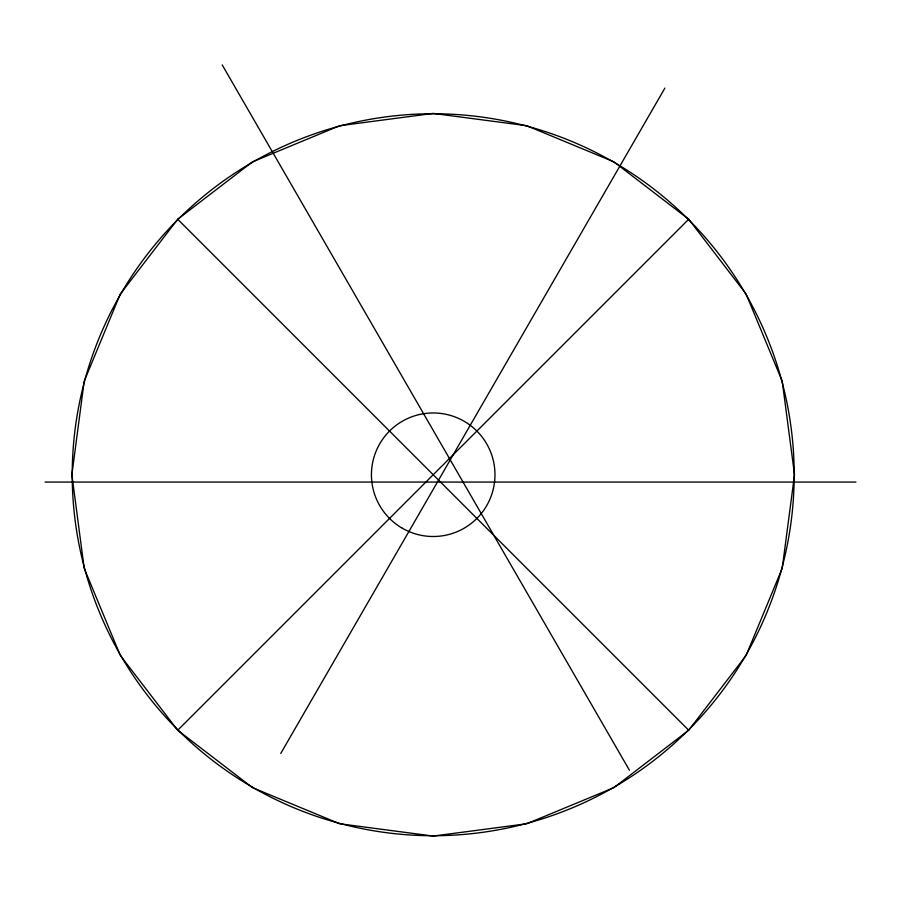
<?xml version="1.0" encoding="UTF-8"?>
<svg xmlns="http://www.w3.org/2000/svg" width="901" height="901" viewBox="0 0 901 901"><rect width="100%" height="100%" fill="white"/><g stroke="black" fill="none" stroke-linecap="round" stroke-linejoin="round"><path stroke-width="1.35" d="M280.752 753.461L664.882 88.118M177.711 219.236L120.283 294.075L84.187 381.224L71.877 474.737L84.187 568.261L120.283 655.41L177.711 730.238L252.539 787.665L339.688 823.762L433.212 836.072L526.725 823.762L613.874 787.665L688.702 730.238L746.129 655.41L782.226 568.261L794.536 474.737L782.226 381.224L746.129 294.075L688.702 219.236L613.874 161.82L526.725 125.723L433.212 113.413L339.688 125.723L252.539 161.82L177.711 219.236L476.629 518.165M177.711 730.238L476.629 431.309M476.888 431.061L688.702 219.236M45.05 482.069L855.95 482.069M476.888 518.424L688.702 730.238M222.22 64.928L629.416 770.209M252.719 787.361A360.974 360.974 0 0 0 794.186 474.737A360.974 360.974 0 0 0 252.719 162.124A360.974 360.974 0 0 0 252.719 787.361M402.319 528.234A61.775 61.775 0 0 0 494.976 474.737A61.775 61.775 0 0 0 402.319 421.24A61.775 61.775 0 0 0 402.319 528.234"/></g></svg>
